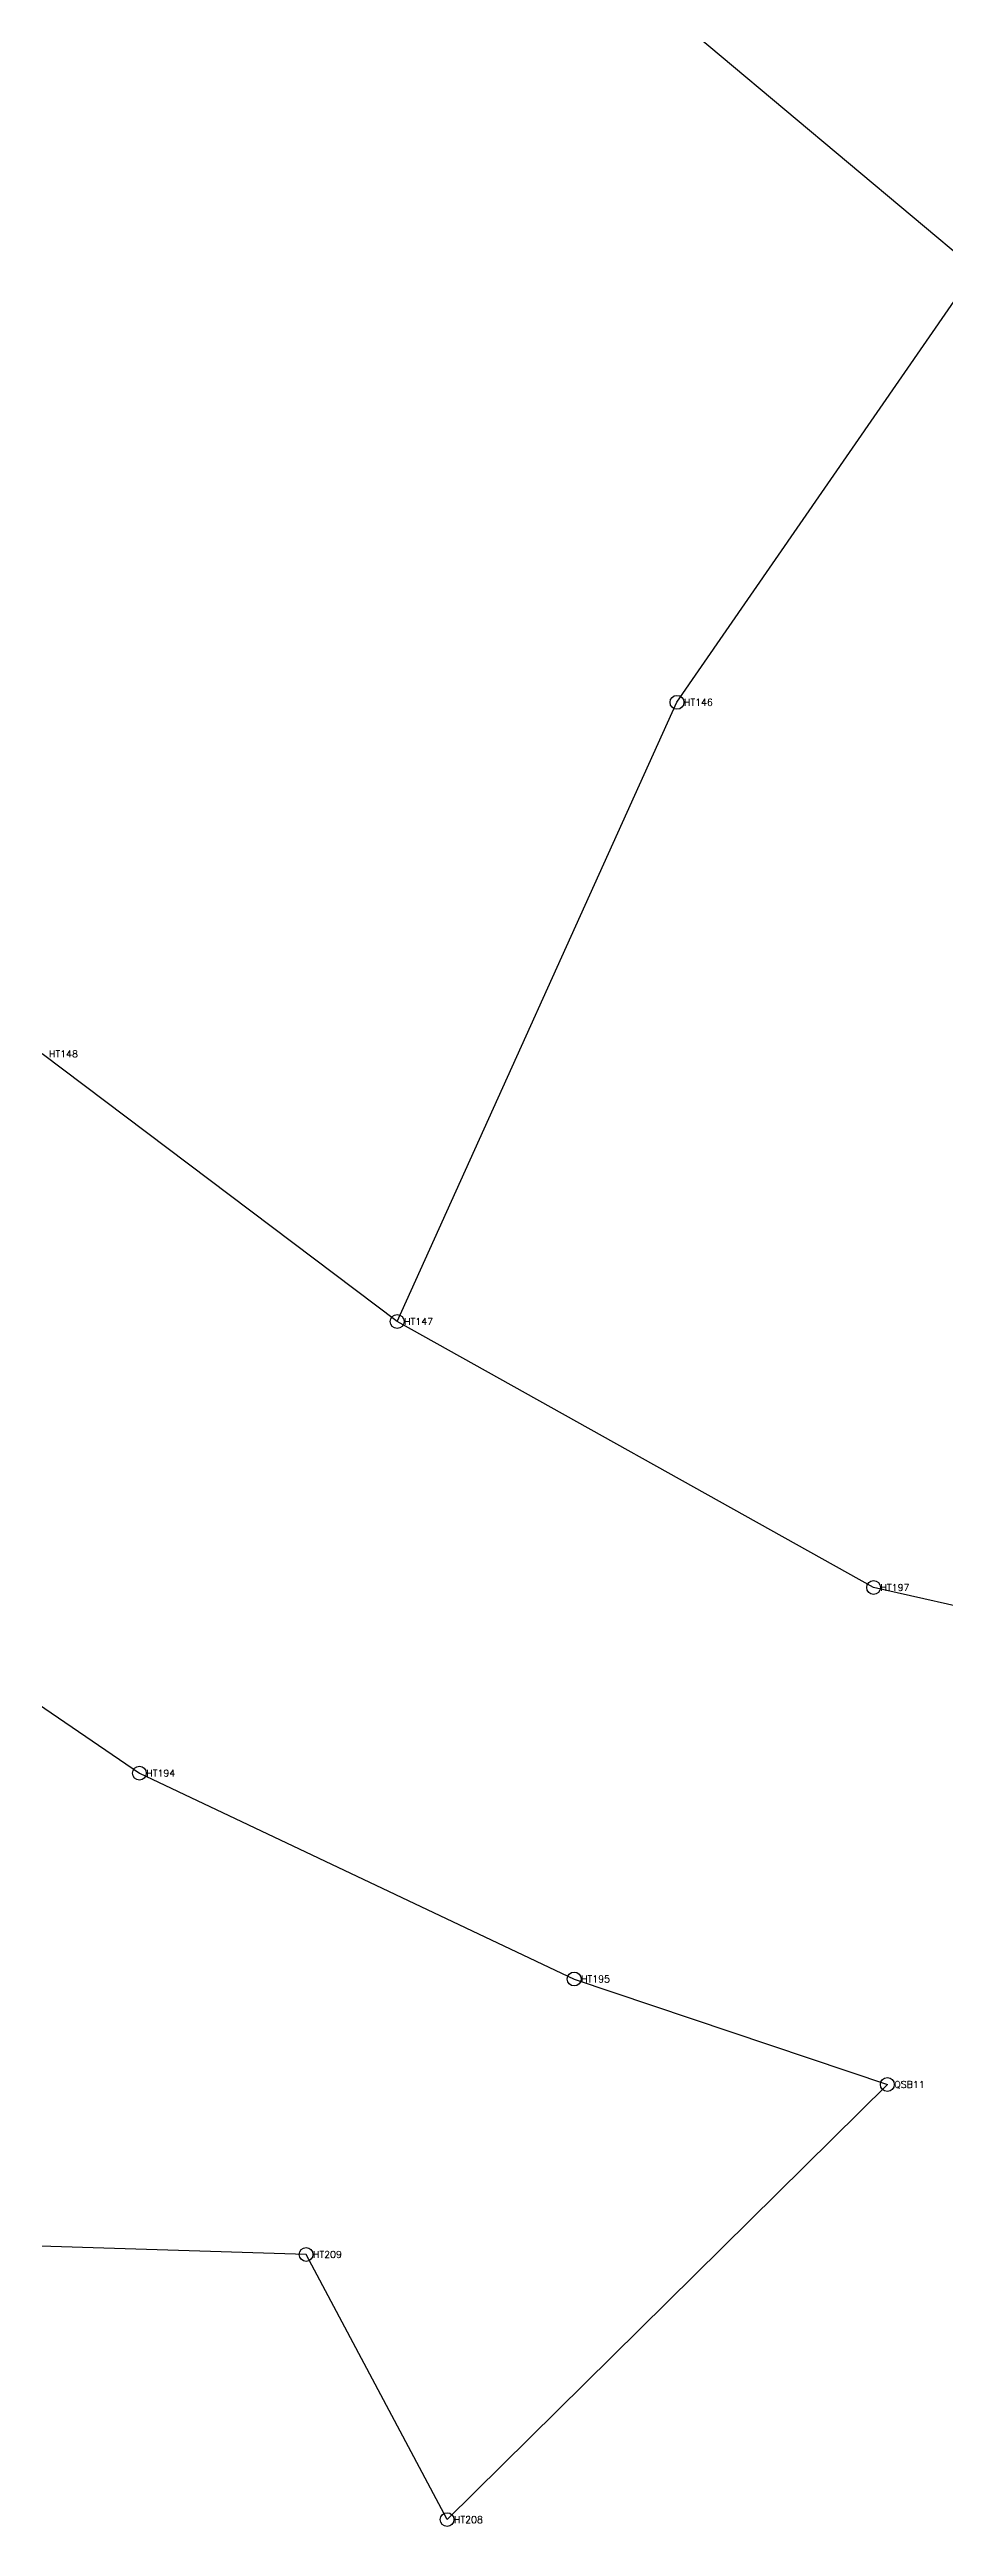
# Model space of a CAD drawing. Extents: x 249003 to 251270, y 2746050 to 2748778.
# Drawn here: x 250085.3 to 250215.3, y 2747933.7 to 2748293.1 of the extents above; entities that cross this region are included whole.
import ezdxf

# ---------------------------------------------------------------- set-up
doc = ezdxf.new("R2010")
doc.units = 0
doc.styles.get("Standard").update_dxf_attribs({"font": 'simplex'})

msp = doc.modelspace()

# ---------------------------------------------------------------- linework, layer by layer
at = {"color": 4}
for p, q in [((250219.701, 2748261.107), (250173.546, 2748299.834)), ((250176.359, 2748198.357), (250219.701, 2748261.107)), ((250135.768, 2748108.506), (250176.359, 2748198.357)), ((250135.768, 2748108.506), (250084.255, 2748147.344)), ((250204.875, 2748069.908), (250135.768, 2748108.506)), ((250047.73, 2748077.564), (250098.372, 2748042.964)), ((250265.066, 2748056.322), (250204.875, 2748069.908)), ((250098.372, 2748042.964), (250161.442, 2748013.095)), ((250161.442, 2748013.095), (250206.874, 2747997.79)), ((250206.874, 2747997.79), (250143.001, 2747934.652)), ((250122.553, 2747973.124), (250070.517, 2747974.718)), ((250143.001, 2747934.652), (250122.553, 2747973.124))]:
    msp.add_line(p, q, dxfattribs=at)
for centre in [(250176.359, 2748198.357), (250135.768, 2748108.506), (250204.875, 2748069.908), (250098.372, 2748042.964), (250161.442, 2748013.095), (250206.874, 2747997.79), (250122.553, 2747973.124), (250143.001, 2747934.652)]:
    msp.add_circle(centre, 1)

# ---------------------------------------------------------------- texts
at = {"color": 5}
for s, p in [('HT146', (250177.359, 2748197.857)), ('HT148', (250085.255, 2748146.844)), ('HT147', (250136.768, 2748108.006)), ('HT197', (250205.875, 2748069.408)), ('HT194', (250099.372, 2748042.464)), ('HT195', (250162.442, 2748012.595)), ('QSB11', (250207.874, 2747997.29)), ('HT209', (250123.553, 2747972.624)), ('HT208', (250144.001, 2747934.152))]:
    msp.add_text(s, height=1, dxfattribs=at).set_placement(p)

doc.saveas('drawing.dxf')
